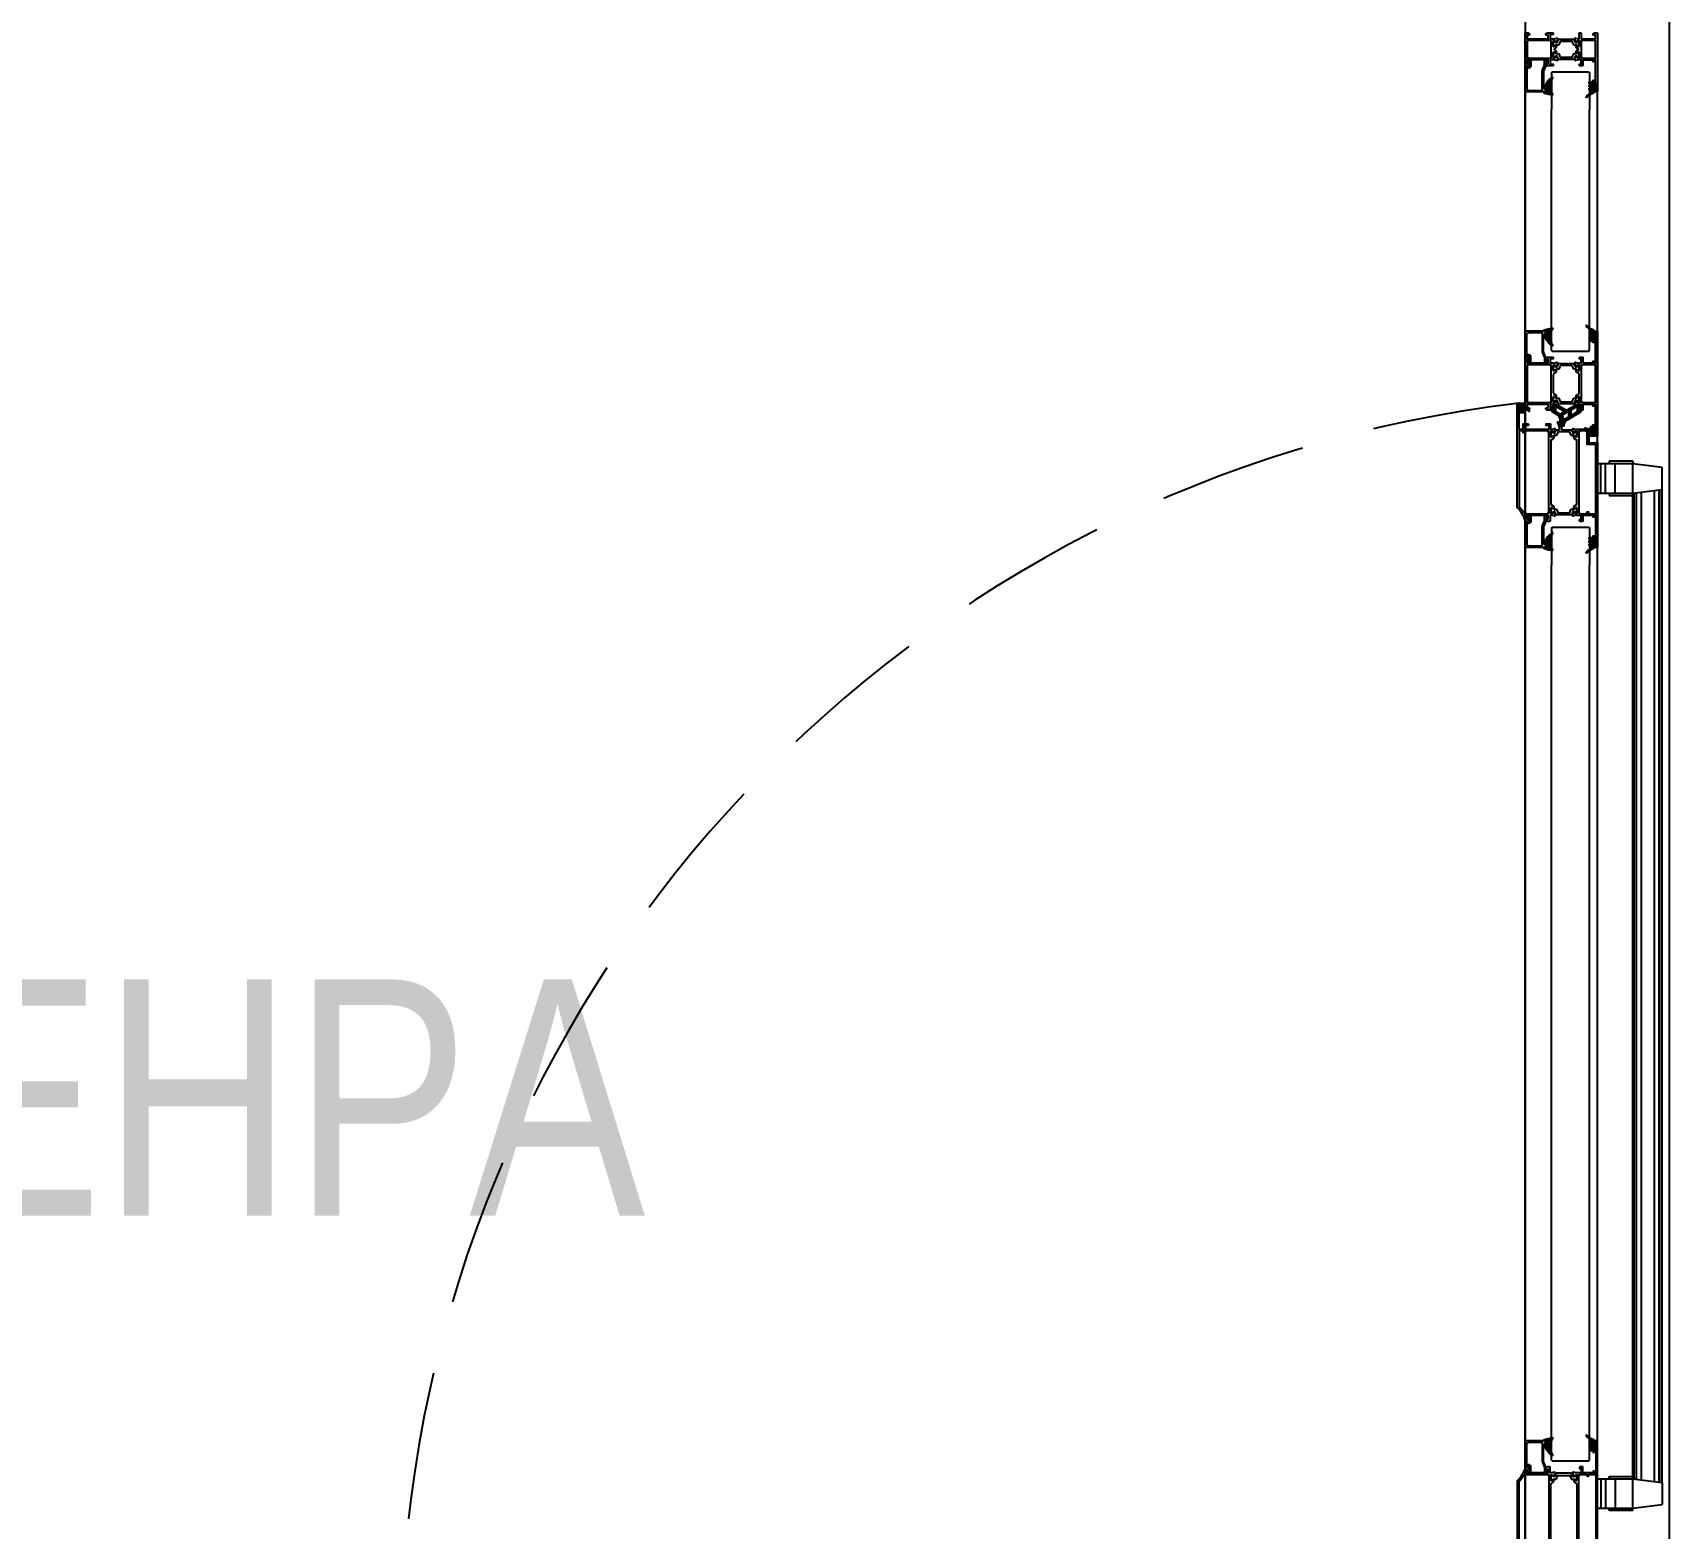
# Model space of a CAD drawing. Extents: x 58467 to 79089, y -33726 to -17391.
# Drawn here: x 75181.3 to 75319.8, y -19686.1 to -19559.5 of the extents above; entities that cross this region are included whole.
import ezdxf

# ---------------------------------------------------------------- set-up
doc = ezdxf.new("R2010")
doc.units = 0
doc.header["$LTSCALE"] = 100
doc.linetypes.add('HIDDEN', pattern=[0.375, 0.25, -0.125])
for name, color, linetype in [('BA_elev3', 8, 'Continuous'), ('BA_glass', 1, 'Continuous'), ('BA_text_material', 12, 'Continuous')]:
    doc.layers.add(name, color=color, linetype=linetype)
doc.styles.add('text2', font='arial.ttf', dxfattribs={"width": 0.8})

# ---------------------------------------------------------------- blocks, each defined once
blk = doc.blocks.new('ACS_AW61TV1501', base_point=(52.9, -25.5))
at = {"color": 0, "linetype": 'Continuous'}
for points in [[(52.9, 7.8), (52.9, 96.2, -0.414214), (53.2, 96.5), (56.3, 96.5, -0.414214), (56.6, 96.2), (56.6, 94.4, -0.414214), (56.3, 94.1), (55.9, 94.1, -0.414214), (55.6, 94.4), (55.6, 95.3), (54.2, 95.3), (54.2, 89.4), (55.6, 89.4), (55.6, 90.3, -0.414214), (55.9, 90.6), (56.3, 90.6, -0.414214), (56.6, 90.3), (56.6, 87, -0.414214), (56.3, 86.7), (55.9, 86.7, -0.414214), (55.6, 87), (55.6, 88.2), (54.4, 88.2), (54.4, 69.4), (55.6, 69.4), (55.6, 70.605607, -0.414214), (55.9, 70.905607), (56.3, 70.905607, -0.414214), (56.6, 70.605607), (56.6, 69.414262), (65.20449, 69.478848), (65.20449, 74.203065, -0.414214), (65.50449, 74.503065), (67.453932, 74.503065, -0.267949), (67.713739, 74.353065), (68.164295, 73.57268, -0.131652), (68.204487, 73.42268), (68.204487, 73.303065, -0.414214), (67.904487, 73.003065), (66.704487, 73.003065), (66.704487, 69.496725), (70.070422, 69.496725, -0.237095), (70.311121, 69.37579, 0.237095), (70.471587, 69.295167), (71.529063, 69.295167, 0.207886), (71.894591, 69.454008, -0.118247), (72.089108, 69.582695), (73.447406, 70.077075, -0.548619), (73.84887, 69.76902), (73.62279, 67.184914), (73.294961, 66.857085, -0.57735), (72.960354, 66.946742), (72.924027, 67.082319, 0.267949), (72.782606, 67.22374), (70.650012, 67.795167), (70.450012, 67.795167, 0.720759), (70.270012, 67.255167, -0.236068), (70.350012, 67.095167), (70.350012, 63.195167, 0.414214), (70.650012, 62.895167), (70.950012, 62.895167), (72.54581, 63.869246, -0.585524), (72.850012, 63.698536), (72.850012, 62.272953, -0.261413), (72.371022, 61.419402), (70.829002, 60.478149, 0.261413), (70.350012, 59.624599), (70.350012, 6.366343, 0.261413), (70.829002, 5.512793), (72.371022, 4.57154, -0.261413), (72.850012, 3.717989), (72.850012, 2.292406, -0.585524), (72.54581, 2.121696), (70.950012, 3.095775), (70.650012, 3.095775, 0.414214), (70.350012, 2.795775), (70.350012, -1.104225, -0.236068), (70.270012, -1.264225, 0.720759), (70.450012, -1.804225), (70.650012, -1.804225), (72.782606, -1.232798, 0.267949), (72.924027, -1.091377), (72.960354, -0.9558, -0.57735), (73.294961, -0.866143), (73.62279, -1.193972), (73.84887, -3.778078, -0.548619), (73.447406, -4.086133), (72.089108, -3.591753, -0.118247), (71.894591, -3.463066, 0.207886), (71.529063, -3.304225), (70.350012, -3.304225), (70.350012, -3.5), (61.70913, -3.5, 0.09902), (61.593746, -3.523077), (60.515385, -3.972394, -0.535184), (60.1, -3.695471), (60.1, 8), (54.52, 8, 0.09902), (54.404615, 7.976923), (53.315385, 7.523077, -0.535184), (52.9, 7.8)], [(114.050934, 74.49634, 0.074314), (116.518753, 68.119444, 0.074314), (120.743185, 62.742726, -0.206437), (120.9, 62.3791), (120.9, -25.2, -0.414214), (120.6, -25.5), (117.7, -25.5, -0.414214), (117.4, -25.2), (117.4, -23.4, -0.414214), (117.7, -23.1), (118.1, -23.1, -0.414214), (118.4, -23.4), (118.4, -24.3), (119.8, -24.3), (119.8, -18.4), (118.4, -18.4), (118.4, -19.3, -0.414214), (118.1, -19.6), (117.7, -19.6, -0.414214), (117.4, -19.3), (117.4, -17.5, -0.414214), (117.7, -17.2), (119.4, -17.2), (119.4, -3.5), (115.9, -3.5), (115.9, -8), (111.7, -8, -0.414214), (111.4, -7.7), (111.4, -6.8, -0.414214), (111.7, -6.5), (113.9, -6.5), (113.9, -3.5), (104.34504, -3.5), (104.045037, -3.200012), (103.745034, -3.5), (93.9, -3.5), (93.9, -6.5), (96.1, -6.5, -0.414214), (96.4, -6.8), (96.4, -7.7, -0.414214), (96.1, -8), (92.845034, -8, -0.414214), (92.545034, -7.7), (92.545034, -3.5), (92.350012, -3.5), (92.350012, -3.304225), (91.170961, -3.304225, 0.207886), (90.805433, -3.463066, -0.118247), (90.610916, -3.591753), (89.252618, -4.086133, -0.548619), (88.851154, -3.778078), (89.077234, -1.193972), (89.405063, -0.866143, -0.57735), (89.73967, -0.9558), (89.775997, -1.091377, 0.267949), (89.917418, -1.232798), (92.050012, -1.804225), (92.250012, -1.804225, 0.720759), (92.430012, -1.264225, -0.236068), (92.350012, -1.104225), (92.350012, 2.795775, 0.414214), (92.050012, 3.095775), (91.750012, 3.095775), (90.154214, 2.121696, -0.585524), (89.850012, 2.292406), (89.850012, 3.717989, -0.261413), (90.329002, 4.57154), (91.871022, 5.512793, 0.261413), (92.350012, 6.366343), (92.350012, 59.624599, 0.261413), (91.871022, 60.478149), (90.329002, 61.419402, -0.261413), (89.850012, 62.272953), (89.850012, 63.698536, -0.585524), (90.154214, 63.869246), (91.750012, 62.895167), (92.050012, 62.895167, 0.414214), (92.350012, 63.195167), (92.350012, 67.095167, -0.236068), (92.430012, 67.255167, 0.720759), (92.250012, 67.795167), (92.050012, 67.795167), (89.917418, 67.22374, 0.267949), (89.775997, 67.082319), (89.73967, 66.946742, -0.57735), (89.405063, 66.857085), (89.077234, 67.184914), (88.851154, 69.76902, -0.548619), (89.252618, 70.077075), (90.649144, 69.568781, -0.113381), (90.837042, 69.447051, 0.202882), (91.19595, 69.295167), (92.350012, 69.295167), (92.350012, 69.5), (93.045055, 69.5), (93.045055, 74.19634, -0.414214), (93.345055, 74.49634), (95.155889, 74.49634, -0.160274), (95.334008, 74.437739), (96.423174, 73.634081, -0.238131), (96.545055, 73.392682), (96.545055, 72.8, -0.414214), (96.245055, 72.5), (94.545055, 72.5), (94.545055, 69.5), (102.895049, 69.5), (103.195052, 69.199997), (103.495055, 69.5), (112.545049, 69.5), (112.545049, 72.5), (110.845055, 72.5, -0.414214), (110.545055, 72.8), (110.545055, 73.392682, -0.238131), (110.666935, 73.634081), (111.756101, 74.437739, -0.160274), (111.934221, 74.49634), (114.050934, 74.49634)], [(54.4, 67.695471), (54.4, 9.795471, 0.414214), (54.7, 9.495471), (61.554963, 9.495471), (61.554963, -1.604529), (62.354963, -1.604529), (62.354963, -2.004529), (67.850012, -2.004529), (67.850012, -1.604529), (68.650012, -1.604529), (68.650012, 67.595471), (67.850012, 67.595471), (67.850012, 67.995471), (62.354963, 67.995471), (62.354963, 67.595471), (61.554963, 67.595471), (61.554963, 66.495471), (60.554963, 66.495471), (60.554963, 67.995471), (54.7, 67.995471, 0.414214), (54.4, 67.695471)], [(117.199778, 64.413715, -0.029393), (115.557128, 66.795471), (114.550012, 66.795471), (114.550012, 67.595471), (113.550012, 67.595471), (113.550012, 67.995471), (95.050012, 67.995471), (95.050012, 67.595471), (94.050012, 67.595471), (94.050012, -1.604529), (95.050012, -1.604529), (95.050012, -2.004529), (113.550012, -2.004529), (113.550012, -1.604529), (114.550012, -1.604529), (114.550012, -0.804529, -0.414214), (114.850012, -0.504529), (115.604975, -0.504529, -0.414214), (115.904975, -0.804529), (115.904975, -2.004529), (119.254963, -2.004529), (119.254963, 61.889355, 0.197529), (119.110395, 62.241021, -0.029393), (117.199778, 64.413715)]]:
    blk.add_lwpolyline(points, format="xyb", close=True, dxfattribs=at)
at = {"color": 4, "linetype": 'Continuous'}
for points in [[(75.144834, 69.045167), (87.55519, 69.045167, -0.296213), (87.829253, 68.867188), (88.961934, 66.323146, 0.296213), (89.235997, 66.145167), (89.355268, 66.145167, 0.131652), (89.955268, 66.305936), (91.533332, 67.217032, -0.131652), (91.638332, 67.245167), (91.950012, 67.245167, -0.414214), (92.350012, 66.845167), (92.350012, 63.445167, -0.414214), (91.950012, 63.045167), (91.638332, 63.045167, -0.131652), (91.533332, 63.073301), (89.955268, 63.984397, 0.131652), (89.355268, 64.145167), (87.937182, 64.145167, -0.296213), (87.663119, 64.323146), (86.441392, 67.067188, 0.296213), (86.167329, 67.245167), (76.532695, 67.245167, 0.296213), (76.258632, 67.067188), (75.036905, 64.323146, -0.296213), (74.762842, 64.145167), (73.344756, 64.145167, 0.131652), (72.744756, 63.984397), (71.166692, 63.073301, -0.131652), (71.061692, 63.045167), (70.750012, 63.045167, -0.414214), (70.350012, 63.445167), (70.350012, 66.845167, -0.414214), (70.750012, 67.245167), (71.061692, 67.245167, -0.131652), (71.166692, 67.217032), (72.744756, 66.305936, 0.131652), (73.344756, 66.145167), (73.464027, 66.145167, 0.296213), (73.73809, 66.323146), (74.870771, 68.867188, -0.296213), (75.144834, 69.045167)], [(83.050012, -3.054225), (75.144834, -3.054225, -0.296213), (74.870771, -2.876246), (73.73809, -0.332204, 0.296213), (73.464027, -0.154225), (73.344756, -0.154225, 0.131652), (72.744756, -0.314994), (71.166692, -1.22609, -0.131652), (71.061692, -1.254225), (70.750012, -1.254225, -0.414214), (70.350012, -0.854225), (70.350012, 2.545775, -0.414214), (70.750012, 2.945775), (71.061692, 2.945775, -0.131652), (71.166692, 2.917641), (72.744756, 2.006545, 0.131652), (73.344756, 1.845775), (74.762842, 1.845775, -0.296213), (75.036905, 1.667796), (76.258632, -1.076246, 0.296213), (76.532695, -1.254225), (86.167329, -1.254225, 0.296213), (86.441392, -1.076246), (87.663119, 1.667796, -0.296213), (87.937182, 1.845775), (89.355268, 1.845775, 0.131652), (89.955268, 2.006545), (91.533332, 2.917641, -0.131652), (91.638332, 2.945775), (91.950012, 2.945775, -0.414214), (92.350012, 2.545775), (92.350012, -0.854225, -0.414214), (91.950012, -1.254225), (91.638332, -1.254225, -0.131652), (91.533332, -1.22609), (89.955268, -0.314994, 0.131652), (89.355268, -0.154225), (89.235997, -0.154225, 0.296213), (88.961934, -0.332204), (87.829253, -2.876246, -0.296213), (87.55519, -3.054225), (85.450012, -3.054225, 0.414214), (85.150012, -3.354225), (85.150012, -4.426745), (85.873757, -8.531305, -0.465732), (84.985129, -9.588297, -0.391123), (84.085939, -8.757873), (83.350012, -4.584225), (83.350012, -3.354225, 0.414214), (83.050012, -3.054225)]]:
    blk.add_lwpolyline(points, format="xyb", close=True, dxfattribs=at)
blk = doc.blocks.new('ACS_22G09', base_point=(-1.600509, -26.399478))
at = {"color": 0, "linetype": 'Continuous'}
blk.add_lwpolyline([(1.620233, -16.141271), (1.619938, -2.500071), (0.499937, -2.500095), (0.399229, -2.489935), (0.305413, -2.460793), (0.220501, -2.414677), (0.146511, -2.3536), (0.085455, -2.279571), (0.039348, -2.1946), (0, 0), (0.010159, 0.100822), (0.039297, 0.194724), (0.085399, 0.279697), (0.146452, 0.353728), (0.22044, 0.414809), (0.305349, 0.460928), (0.399165, 0.490075), (0.499873, 0.500239), (17.003947, 0.500596), (17.004423, -21.499439), (15.804496, -21.499465), (15.804483, -20.899674), (14.154283, -20.89971, 0.433577), (13.354349, -21.699678), (13.354385, -23.399489), (14.154369, -24.899466), (13.35445, -26.399478), (12.459737, -26.360245), (12.377048, -26.315638), (12.300937, -26.253084), (12.238525, -26.176976), (12.192585, -26.090952), (12.164215, -25.997628), (12.154513, -25.89962), (12.154422, -21.699704, -0.437355), (14.154257, -19.699783), (15.804457, -19.699748), (15.619425, -2.357485), (15.610376, -2.207223), (15.586938, -2.061286), (15.549824, -1.920392), (15.499744, -1.785258), (15.437409, -1.656599), (15.36353, -1.535133), (15.278819, -1.421576), (15.183985, -1.316645), (15.079742, -1.221057), (14.966798, -1.135527), (14.845867, -1.060773), (14.717658, -0.99751), (14.582883, -0.946457), (14.442252, -0.908329), (14.296478, -0.883842), (14.14627, -0.873715), (2.82017, -0.702394), (2.820504, -16.141245), (2.814711, -16.374477), (2.797379, -16.606732), (2.768597, -16.837582), (2.728454, -17.066599), (2.67704, -17.293357), (2.614442, -17.517425), (2.54075, -17.738377), (2.456053, -17.955785), (0.757708, -22.014144), (0.75779, -25.773087), (0.74763, -25.873894), (0.718488, -25.967758), (0.672372, -26.052675), (0.611295, -26.126644), (0.537265, -26.187661), (0.452295, -26.233725), (0.358394, -26.262833), (0.257573, -26.272982), (0.156427, -26.262659), (0.060512, -26.232506), (-0.027392, -26.183749), (-0.10451, -26.117616), (-1.480513, -24.67105, -0.614052), (-1.118451, -23.826305), (-0.442524, -23.82629), (-0.442568, -21.773013), (1.348789, -17.492443), (1.411983, -17.330569), (1.466922, -17.166066), (1.513551, -16.999247), (1.55182, -16.830421), (1.581675, -16.659899), (1.603064, -16.487993), (1.615934, -16.315013), (1.620233, -16.141271)], format="xyb", close=True, dxfattribs=at)
blk = doc.blocks.new('ACS_01-2005', base_point=(97.321644, 52.883758))
at = {"color": 1, "linetype": 'Continuous'}
for p, q in [((91.038892, 55.31035), (97.96879, 48.380452)), ((97.808483, 47.972121), (91.432552, 41.59619)), ((92.161049, 55.052609), (91.467299, 54.358859)), ((91.65713, 41.96419), (92.453107, 41.168213)), ((93.301845, 54.072085), (92.210965, 52.981204)), ((92.364301, 43.378339), (93.633296, 42.109344)), ((94.230604, 52.879523), (92.791728, 51.440647)), ((92.793635, 51.434287), (97.324413, 46.903509)), ((92.902218, 44.961743), (94.711492, 43.152469)), ((97.48496, 49.769918), (92.977166, 45.262124)), ((97.595118, 54.122717), (93.175004, 49.702602)), ((93.230592, 46.754689), (95.688179, 44.297102)), ((93.267003, 48.839599), (96.561002, 45.5456)), ((97.321644, 51.727922), (93.292246, 47.698524)), ((93.356364, 55.114199), (97.321644, 51.148919)), ((94.244897, 55.015136), (93.761808, 54.532047)), ((95.920007, 54.568926), (94.767786, 53.416705)), ((96.060337, 54.531546), (97.708125, 52.883758)), ((98.821644, 53.227922), (98.47748, 52.883758))]:
    blk.add_line(p, q, dxfattribs=at)
blk.add_lwpolyline([(91.519056, 40.543536, 0.172484), (98.109633, 48.769918), (98.109633, 49.769918), (97.321644, 49.769918), (97.321644, 50.546722), (97.321644, 52.883758), (98.821644, 52.883758), (98.821644, 53.418823, 0.386706), (98.368983, 53.916577), (93.556373, 55.198543, 0.842075), (93.422854, 54.827683, -0.086192), (95.242271, 52.707246, -1.07634), (94.579908, 52.262472, 0.149707), (91.501519, 55.465503, 0.857342), (91.110315, 54.894949, -0.318393), (91.081758, 41.074824, 0.830588), (91.519056, 40.543536)], format="xyb", close=True, dxfattribs=at)
blk = doc.blocks.new('ACS_01-2023', base_point=(-11.73, -27.349769))
at = {"color": 1, "linetype": 'Continuous'}
for p, q in [((-17.593094, -22.878984), (-14.541901, -25.930177)), ((-16.257351, -23.143765), (-16.96124, -23.847655)), ((-15.111094, -24.118829), (-15.896145, -24.90388)), ((-11.989535, -27.361231), (-14.820667, -30.192363)), ((-13.877077, -25.006132), (-14.697737, -25.826792)), ((-13.688109, -26.783968), (-11.989535, -28.482543)), ((-12.551676, -25.802051), (-13.64378, -26.894156)), ((-12.54515, -25.805608), (-11.000758, -27.35)), ((-11.171366, -26.543062), (-11.978304, -27.35)), ((-14.785666, -34.400003), (-15.006052, -34.620388)), ((-14.20699, -31.700006), (-15.005843, -32.498859)), ((-15.005816, -29.708902), (-14.514713, -30.200006)), ((-14.996385, -31.839654), (-13.936036, -32.900003)), ((-14.557356, -34.400003), (-13.357359, -35.6)), ((-11.989535, -33.725192), (-13.864343, -35.6)), ((-13.659883, -28.933516), (-11.793398, -30.8)), ((-12.289535, -31.903871), (-13.555055, -33.169391)), ((-13.2118, -30.704817), (-13.553489, -31.046505)), ((-13.553489, -31.16123), (-11.514719, -33.2)), ((-13.553489, -33.28255), (-11.989535, -34.846504)), ((-11.989535, -29.482551), (-13.2118, -30.704817)), ((-10.585063, -32.32072), (-11.464343, -33.2)), ((-10.001685, -29.616022), (-11.185663, -30.8)), ((-10.789535, -29.682543), (-9.785853, -30.686225)), ((-10.789535, -33.925184), (-10.69568, -34.019039)), ((-9.645669, -31.381327), (-10.567525, -32.303182)), ((-10.487681, -32.105718), (-9.835156, -32.758243))]:
    blk.add_line(p, q, dxfattribs=at)
for points in [[(-14.805819, -30.200006), (-13.853489, -30.200006, -0.198912), (-13.641357, -30.287874, -0.198912), (-13.553489, -30.500006), (-13.553489, -31.400006, -0.414214), (-13.853489, -31.700006), (-14.805834, -31.700006), (-14.834811, -31.702119), (-14.922063, -31.737237), (-14.985317, -31.811741), (-14.997009, -31.84123), (-15.005831, -31.899988), (-15.005847, -32.699991), (-15.003748, -32.728973), (-14.997013, -32.758757), (-14.985317, -32.788249), (-14.968631, -32.816213), (-14.947276, -32.841417), (-14.922088, -32.86276), (-14.894096, -32.879477), (-14.864604, -32.891176), (-14.80585, -32.900003), (-13.853489, -32.900003, -0.414214), (-13.553489, -33.200003), (-13.553489, -34.100003, -0.414214), (-13.853489, -34.400003), (-14.806033, -34.400003), (-14.835003, -34.402111), (-14.864751, -34.408821), (-14.894223, -34.420504), (-14.922186, -34.437189), (-14.947371, -34.458506), (-14.968719, -34.483672), (-14.985426, -34.51161), (-14.997142, -34.541071), (-15.00603, -34.599786), (-15.006884, -35.399789), (-15.004813, -35.428789), (-14.998113, -35.458595), (-14.98643, -35.488116), (-14.969733, -35.516115), (-14.948399, -35.541344), (-14.92318, -35.562718), (-14.895193, -35.57945), (-14.865687, -35.591162), (-14.806887, -35.6), (-12.189535, -35.6, 0.414214), (-11.989535, -35.4), (-11.989535, -33.55, -0.414214), (-11.639535, -33.2), (-10.789535, -33.2), (-10.789535, -34.019039), (-10.331732, -34.019039, 0.316566), (-10.049354, -33.820344), (-9.641438, -31.797693, 0.099832), (-9.641438, -31.402307), (-10.049354, -29.379656, 0.316566), (-10.331732, -29.180961), (-10.789535, -29.180961), (-10.789535, -30), (-11.639535, -30, -0.414214), (-11.989535, -29.65), (-11.989535, -27.35), (-10.789534, -27.35), (-10.903494, -26.976417, 0.213803), (-11.441121, -26.360138, -0.09048), (-16.893747, -22.527573, 0.651907), (-17.582483, -23.089903, 0.089694), (-14.429144, -26.00284, -0.281357), (-13.548211, -27.438627), (-13.548211, -28.699994, -0.414214), (-13.848211, -28.999994), (-14.805819, -28.999994), (-14.834801, -29.002108), (-14.864569, -29.008828), (-14.894067, -29.020525), (-14.922035, -29.037236), (-14.947253, -29.058576), (-14.968577, -29.083779), (-14.985288, -29.111746), (-14.996977, -29.141237), (-15.005816, -29.199991), (-15.005816, -29.999994), (-15.003703, -30.02898), (-14.996977, -30.058763), (-14.985288, -30.088255), (-14.968577, -30.116225), (-14.805819, -30.200006)], [(-12.289535, -32.1), (-12.289535, -31.1, -0.414214), (-11.989535, -30.8), (-10.788244, -30.8, -0.357057), (-10.494165, -31.040692), (-10.433663, -31.540692, -0.099832), (-10.433663, -31.659308), (-10.494165, -32.159308, -0.357057), (-10.788244, -32.4), (-11.989535, -32.4, -0.414214), (-12.289535, -32.1)]]:
    blk.add_lwpolyline(points, format="xyb", close=True, dxfattribs=at)
blk = doc.blocks.new('ACS_AW61TM1501', base_point=(683.077678, -153.2))
at = {"color": 0, "linetype": 'Continuous'}
for points in [[(686.477678, -89.694393, -0.198912), (686.68981, -89.782261, -0.198912), (686.777678, -89.994393), (686.777678, -91.159257), (695.082668, -91.005453, 0.4088), (695.377113, -90.705504), (695.377113, -86.5, -0.414214), (695.677113, -86.2), (697.626555, -86.2, -0.267949), (697.886363, -86.35), (698.336918, -87.130385, -0.131652), (698.37711, -87.280385), (698.37711, -87.4, -0.414214), (698.07711, -87.7), (696.87711, -87.7), (696.87711, -91.2), (698.377678, -91.2), (698.377678, -91.400304), (699.701412, -91.400304, 0.286634), (699.881135, -91.288052, -0.194273), (700.048113, -91.137767), (701.475072, -90.618396, -0.548619), (701.876537, -90.926451), (701.650457, -93.510557), (701.322627, -93.838386, -0.57735), (700.988021, -93.748729), (700.951693, -93.613152, 0.267949), (700.810272, -93.471731), (698.677678, -92.900304), (698.477678, -92.900304, 0.720759), (698.297678, -93.440304, -0.236068), (698.377678, -93.600304), (698.377678, -97.500304, 0.414214), (698.677678, -97.800304), (698.977678, -97.800304), (700.573476, -96.826225, -0.585524), (700.877678, -96.996935), (700.877678, -98.422518, -0.261413), (700.398688, -99.276069), (698.856668, -100.217322, 0.261413), (698.377678, -101.070872), (698.377678, -116.329128, 0.261413), (698.856668, -117.182678), (700.398688, -118.123931, -0.261413), (700.877678, -118.977482), (700.877678, -120.403065, -0.585524), (700.573476, -120.573775), (698.977678, -119.599696), (698.677678, -119.599696, 0.414214), (698.377678, -119.899696), (698.377678, -123.799696, -0.236068), (698.297678, -123.959696, 0.720759), (698.477678, -124.499696), (698.677678, -124.499696), (700.810272, -123.928269, 0.267949), (700.951693, -123.786848), (700.988021, -123.651271, -0.57735), (701.322627, -123.561614), (701.650457, -123.889443), (701.876537, -126.473549, -0.548631), (701.475062, -126.7816), (700.048113, -126.262233, -0.194273), (699.881135, -126.111948, 0.286634), (699.701412, -125.999696), (698.377678, -125.999696), (698.377678, -126.2), (696.87711, -126.2), (696.87711, -129.7), (698.07711, -129.7, -0.414214), (698.37711, -130), (698.37711, -130.119615, -0.131652), (698.336918, -130.269615), (697.886363, -131.05, -0.267949), (697.626555, -131.2), (695.677113, -131.2, -0.414214), (695.377113, -130.9), (695.377113, -126.694496, 0.4088), (695.082668, -126.394547), (686.777678, -126.240743), (686.777678, -127.405607, -0.414214), (686.477678, -127.705607), (686.077678, -127.705607, -0.414214), (685.777678, -127.405607), (685.777678, -126.205607), (684.577678, -126.205607), (684.577678, -144.9), (685.777678, -144.9), (685.777678, -143.7, -0.414214), (686.077678, -143.4), (686.477678, -143.4, -0.414214), (686.777678, -143.7), (686.777678, -147, -0.414214), (686.477678, -147.3), (686.077678, -147.3, -0.414214), (685.777678, -147), (685.777678, -146.1), (684.377678, -146.1), (684.377678, -152), (685.777678, -152), (685.777678, -151.1, -0.414214), (686.077678, -150.8), (686.477678, -150.8, -0.414214), (686.777678, -151.1), (686.777678, -152.9, -0.414214), (686.477678, -153.2), (683.377678, -153.2, -0.414214), (683.077678, -152.9), (683.077678, -64.5, -0.414224), (683.377689, -64.2), (686.477678, -64.2, -0.414214), (686.777678, -64.5), (686.777678, -66.3, -0.414214), (686.477678, -66.6), (686.077678, -66.6, -0.414214), (685.777678, -66.3), (685.777678, -65.4), (684.377678, -65.4), (684.377678, -71.3), (685.777678, -71.3), (685.777678, -70.4, -0.414214), (686.077678, -70.1), (686.477678, -70.1, -0.414214), (686.777678, -70.4), (686.777678, -73.7, -0.414214), (686.477678, -74), (686.077678, -74, -0.414214), (685.777678, -73.7), (685.777678, -72.5), (684.577678, -72.5), (684.577678, -91.194393), (685.777678, -91.194393), (685.777678, -89.994393, -0.414214), (686.077678, -89.694393), (686.477678, -89.694393)], [(740.577678, -87.333658, -0.238131), (740.699558, -87.092259), (741.829382, -86.258601, -0.160274), (742.007502, -86.2), (743.777678, -86.2, -0.414214), (744.077678, -86.5), (744.077678, -130.9, -0.414214), (743.777678, -131.2), (742.007502, -131.2, -0.160274), (741.829382, -131.141399), (740.699558, -130.307741, -0.238131), (740.577678, -130.066342), (740.577678, -129.50366, -0.414214), (740.877678, -129.20366), (742.577678, -129.20366), (742.577678, -126.20366), (733.877681, -126.20366), (733.577678, -125.903657), (733.277675, -126.20366), (724.577678, -126.20366), (724.577678, -129.20366), (726.277678, -129.20366, -0.414214), (726.577678, -129.50366), (726.577678, -130.066342, -0.238131), (726.455798, -130.307741), (725.325974, -131.141399, -0.160274), (725.147854, -131.2), (720.877712, -131.2, -0.414214), (720.377712, -130.7), (720.377712, -129.7), (723.077678, -129.7), (723.077678, -126.5, 0.414225), (722.777666, -126.2), (720.377678, -126.2), (720.377678, -125.999696), (719.053944, -125.999696, 0.286634), (718.874221, -126.111948, -0.194273), (718.707243, -126.262233), (717.280284, -126.781604, -0.548619), (716.87882, -126.473549), (717.1049, -123.889443), (717.432729, -123.561614, -0.57735), (717.767336, -123.651271), (717.803663, -123.786848, 0.267949), (717.945085, -123.928269), (720.077678, -124.499696), (720.277678, -124.499696, 0.720759), (720.457678, -123.959696, -0.236068), (720.377678, -123.799696), (720.377678, -119.899696, 0.414214), (720.077678, -119.599696), (719.777678, -119.599696), (718.18188, -120.573775, -0.585524), (717.877678, -120.403065), (717.877678, -118.977482, -0.261413), (718.356668, -118.123931), (719.898688, -117.182678, 0.261413), (720.377678, -116.329128), (720.377678, -101.070872, 0.261413), (719.898688, -100.217322), (718.356668, -99.276069, -0.261413), (717.877678, -98.422518), (717.877678, -96.996935, -0.585524), (718.18188, -96.826225), (719.777678, -97.800304), (720.077678, -97.800304, 0.414214), (720.377678, -97.500304), (720.377678, -93.600304, -0.236068), (720.457678, -93.440304, 0.720759), (720.277678, -92.900304), (720.077678, -92.900304), (717.945085, -93.471731, 0.267949), (717.803663, -93.613152), (717.767336, -93.748729, -0.57735), (717.432729, -93.838386), (717.1049, -93.510557), (716.87882, -90.926451, -0.548619), (717.280284, -90.618396), (718.707243, -91.137767, -0.194273), (718.874221, -91.288052, 0.286634), (719.053944, -91.400304), (720.377678, -91.400304), (720.377678, -91.2), (722.777678, -91.2, 0.414214), (723.077678, -90.9), (723.077678, -87.7), (720.377712, -87.7), (720.377712, -86.7, -0.414214), (720.877712, -86.2), (725.147854, -86.2, -0.160274), (725.325974, -86.258601), (726.455798, -87.092259, -0.238131), (726.577678, -87.333658), (726.577678, -87.89634, -0.414214), (726.277678, -88.19634), (724.577678, -88.19634), (724.577678, -91.19634), (733.277675, -91.19634), (733.577678, -91.496343), (733.877681, -91.19634), (742.577678, -91.19634), (742.577678, -88.19634), (740.877678, -88.19634, -0.414214), (740.577678, -87.89634), (740.577678, -87.333658)]]:
    blk.add_lwpolyline(points, format="xyb", close=True, dxfattribs=at)
for points in [[(685.577678, -93.09634), (684.577678, -93.09634), (684.577678, -124.30366), (685.577678, -124.30366), (685.577678, -124.70366), (695.677678, -124.70366), (695.677678, -124.30366), (696.677678, -124.30366), (696.677678, -93.09634), (695.677678, -93.09634), (695.677678, -92.69634), (685.577678, -92.69634), (685.577678, -93.09634)], [(742.577678, -124.30366), (742.577678, -93.09634), (741.577678, -93.09634), (741.577678, -92.69634), (723.077678, -92.69634), (723.077678, -93.09634), (722.077678, -93.09634), (722.077678, -124.30366), (723.077678, -124.30366), (723.077678, -124.70366), (741.577678, -124.70366), (741.577678, -124.30366), (742.577678, -124.30366)]]:
    blk.add_lwpolyline(points, close=True, dxfattribs=at)
at = {"color": 4, "linetype": 'Continuous'}
for points in [[(703.1725, -91.650304), (715.582856, -91.650304, -0.296213), (715.856919, -91.828283), (716.9896, -94.372325, 0.296213), (717.263664, -94.550304), (717.382934, -94.550304, 0.131652), (717.982934, -94.389535), (719.560998, -93.478439, -0.131652), (719.665998, -93.450304), (719.977678, -93.450304, -0.414214), (720.377678, -93.850304), (720.377678, -97.250304, -0.414214), (719.977678, -97.650304), (719.665998, -97.650304, -0.131652), (719.560998, -97.62217), (717.982934, -96.711074, 0.131652), (717.382934, -96.550304), (715.964848, -96.550304, -0.296213), (715.690785, -96.372325), (714.469059, -93.628283, 0.296213), (714.194995, -93.450304), (704.560361, -93.450304, 0.296213), (704.286298, -93.628283), (703.064571, -96.372325, -0.296213), (702.790508, -96.550304), (701.372422, -96.550304, 0.131652), (700.772422, -96.711074), (699.194358, -97.62217, -0.131652), (699.089358, -97.650304), (698.777678, -97.650304, -0.414214), (698.377678, -97.250304), (698.377678, -93.850304, -0.414214), (698.777678, -93.450304), (699.089358, -93.450304, -0.131652), (699.194358, -93.478439), (700.772422, -94.389535, 0.131655), (701.372434, -94.550304), (701.491693, -94.550304, 0.296213), (701.765756, -94.372325), (702.898437, -91.828283, -0.296213), (703.1725, -91.650304)], [(715.582856, -125.749696), (703.1725, -125.749696, -0.296213), (702.898437, -125.571717), (701.765756, -123.027675, 0.296213), (701.491693, -122.849696), (701.372422, -122.849696, 0.131652), (700.772422, -123.010465), (699.194358, -123.921561, -0.131652), (699.089358, -123.949696), (698.777678, -123.949696, -0.414214), (698.377678, -123.549696), (698.377678, -120.149696, -0.414214), (698.777678, -119.749696), (699.089358, -119.749696, -0.131652), (699.194358, -119.77783), (700.772422, -120.688926, 0.131652), (701.372422, -120.849696), (702.790508, -120.849696, -0.296213), (703.064571, -121.027675), (704.286298, -123.771717, 0.296213), (704.560361, -123.949696), (714.194995, -123.949696, 0.296213), (714.469059, -123.771717), (715.690785, -121.027675, -0.296213), (715.964848, -120.849696), (717.382934, -120.849696, 0.131652), (717.982934, -120.688926), (719.560998, -119.77783, -0.131652), (719.665998, -119.749696), (719.977678, -119.749696, -0.414214), (720.377678, -120.149696), (720.377678, -123.549696, -0.414214), (719.977678, -123.949696), (719.665998, -123.949696, -0.131652), (719.560998, -123.921561), (717.982934, -123.010465, 0.131652), (717.382934, -122.849696), (717.263664, -122.849696, 0.296213), (716.9896, -123.027675), (715.856919, -125.571717, -0.296213), (715.582856, -125.749696)]]:
    blk.add_lwpolyline(points, format="xyb", close=True, dxfattribs=at)
blk = doc.blocks.new('ACS_01-2102', base_point=(44.054345, -6.707656))
at = {"color": 1, "linetype": 'Continuous'}
for p, q in [((44.054345, -1.603958), (47.04619, 1.387887)), ((44.782351, 0.025764), (47.054345, -2.246231)), ((46.106779, 0.822656), (47.305999, -0.376564)), ((47.431208, 1.619547), (48.597038, 0.453717)), ((47.683943, -0.09568), (49.66278, 1.883156)), ((48.755637, 2.416439), (49.561114, 1.610962)), ((49.561114, 1.610962), (49.921467, 1.250609)), ((49.66278, 1.883156), (52.371952, 4.592329)), ((50.080066, 3.213331), (50.137977, 3.155419)), ((50.137977, 3.155419), (51.271732, 2.021664)), ((51.404494, 4.010222), (54.14286, 1.271856)), ((51.895735, 1.994792), (57.995781, 8.094838)), ((52.503844, -1.63974), (54.147644, 0.004059)), ((52.54286, 0.520597), (54.14286, 2.120597)), ((52.54286, 0.750536), (53.954254, -0.660858)), ((52.728923, 4.807114), (54.155068, 3.380969)), ((52.745547, -3.519358), (57.433556, 1.168651)), ((54.053352, 5.604005), (55.219182, 4.438175)), ((55.377781, 6.400897), (56.543611, 5.235067)), ((56.391051, -1.995174), (61.004593, 2.618368)), ((56.647168, 7.252829), (58.135283, 5.764714)), ((56.767901, 0.768135), (63.005739, -5.469702)), ((57.642965, 8.378354), (58.08028, 7.941038)), ((57.807678, 5.785414), (58.747984, 6.72572)), ((57.995781, 8.094838), (60.230953, 10.33001)), ((58.08028, 7.941038), (67.650042, -1.628724)), ((58.09233, 1.565027), (59.25816, 0.399197)), ((58.32269, 9.819949), (61.557888, 6.58475)), ((58.517089, 10.737466), (59.998062, 12.218439)), ((58.688238, 11.575721), (60.274926, 9.989033)), ((58.747984, 6.72572), (60.634294, 8.61203)), ((59.178006, 5.034421), (59.500187, 5.356603)), ((59.364437, 4.535561), (60.666801, 3.233197)), ((59.411195, 2.367483), (60.582589, 1.196089)), ((59.500187, 5.356603), (61.48933, 7.345746)), ((59.740746, 3.475842), (60.25239, 3.987485)), ((60.178202, 12.207077), (61.293351, 11.091929)), ((60.25239, 3.987485), (61.702341, 5.437436)), ((60.666801, 3.233197), (62.967493, 0.932504)), ((61.004593, 2.618368), (62.321259, 3.935034)), ((61.075815, 11.174872), (61.664572, 11.763629)), ((62.012163, 1.504618), (63.280335, 2.77279)), ((62.362074, 10.339811), (62.825753, 10.803489)), ((62.940856, 9.444424), (63.670916, 8.714363)), ((63.101645, 8.958061), (63.547066, 9.403482)), ((63.338275, 0.70941), (64.560286, 1.931421)), ((64.662704, -0.087482), (65.884715, 1.134529)), ((65.477229, -1.394277), (67.209144, 0.337638)), ((44.054345, -1.367551), (44.315518, -1.628724)), ((44.054345, -3.725278), (44.3509, -3.428724)), ((44.100072, -3.534598), (47.256025, -6.690551)), ((44.790458, -5.110486), (47.054345, -2.846598)), ((45.454345, -2.325278), (47.136357, -0.643267)), ((45.454345, -2.767551), (47.112116, -4.425322)), ((45.860696, -6.161568), (47.36677, -4.655494)), ((47.321036, -4.634241), (48.66273, -5.975936)), ((47.51721, -6.626375), (52.114285, -2.029299)), ((48.821329, -4.013214), (49.987159, -5.179044)), ((50.145758, -3.216323), (51.311588, -4.382153)), ((51.470186, -2.419431), (52.636016, -3.585261)), ((52.363515, -1.780069), (52.503844, -1.63974)), ((52.531437, -1.359362), (52.687719, -1.515643)), ((52.687719, -1.515643), (53.960445, -2.788369)), ((53.954254, -0.660858), (55.393565, -2.100169)), ((55.443473, -0.028756), (57.736116, -2.3214)), ((58.030935, -2.47661), (59.197442, -1.310103)), ((59.355478, -3.273388), (60.521308, -2.107558)), ((60.679907, -4.070279), (61.845737, -2.904449)), ((62.004336, -4.867171), (63.170166, -3.701341)), ((63.328764, -5.664062), (64.494594, -4.498232)), ((63.643493, -3.986136), (66.187508, -6.530151)), ((64.653193, -6.460954), (67.685423, -3.428724)), ((65.477229, -1.577231), (67.077229, -3.177231)), ((65.477229, -3.515597), (67.077229, -1.915597)), ((65.477229, -3.698552), (67.300517, -5.52184)), ((67.328721, -3.428724), (68.370451, -4.470453)), ((67.364103, -1.628724), (68.469913, -0.522914))]:
    blk.add_line(p, q, dxfattribs=at)
for points in [[(44.538787, -0.120785), (55.826543, 6.670911, 0.124451), (57.748927, 8.544149, 0.124451), (58.550063, 11.105937, -0.382666), (59.729633, 12.219648, -0.424199), (63.685245, 8.369279, -1), (63.185248, 8.371031, 0.370428), (60.405105, 11.322244, 1.074451), (60.109845, 11.269124), (60.362803, 9.307604, 0.173083), (60.901048, 8.30474, -0.214571), (61.559112, 6.801447, 0.237757), (63.576049, 2.523623), (68.16469, -0.237302, -0.263116), (68.649131, -1.094156), (68.649131, -1.628724), (67.077229, -1.628724), (67.077229, -3.428724), (68.399131, -3.428724, -0.414214), (68.649131, -3.678724), (68.649131, -3.777851, -0.20126), (68.349824, -4.491314), (66.530727, -6.277851, -0.341974), (64.706351, -6.492938), (58.059367, -2.493534, 0.277651), (54.450459, -2.493534), (47.803475, -6.492938, -0.341974), (45.979099, -6.277851), (44.353653, -4.681499, -0.20126), (44.054345, -3.968036), (44.054345, -3.678724, -0.414214), (44.304345, -3.428724), (45.454345, -3.428724), (45.454345, -1.928724, 0.414214), (45.154345, -1.628724), (44.054345, -1.628724), (44.054345, -0.977639, -0.263116), (44.538787, -0.120785)], [(51.027302, 1.915976), (47.538787, -0.183019, 0.263116), (47.054345, -1.039873), (47.054345, -4.192012, 0.583386), (47.812124, -4.620439), (52.058419, -2.065499, 0.129357), (52.413366, -1.700804, 0.129357), (52.54286, -1.208645), (52.54286, 1.059121, 0.583386), (51.027302, 1.915976)], [(54.396781, -0.362197, 0.27037), (54.90064, -0.355372), (59.309442, 2.297348, 0.374415), (59.713422, 3.547205, -0.036518), (59.327856, 4.669597, 0.499993), (57.104123, 5.57232), (54.627302, 4.082049, 0.263116), (54.14286, 3.225195), (54.14286, 0.073056, 0.27037), (54.396781, -0.362197)], [(61.556003, 1.61472, 0.136249), (61.040445, 1.471575), (59.230716, 0.382684, 0.565372), (59.230716, -1.331025), (64.71945, -4.633525, 0.583386), (65.477229, -4.205098), (65.477229, -1.142943, 0.263116), (64.992787, -0.286089), (62.071562, 1.471575, 0.136249), (61.556003, 1.61472)]]:
    blk.add_lwpolyline(points, format="xyb", close=True, dxfattribs=at)
blk = doc.blocks.new('ACS_01-2043', base_point=(-44086.067985, 13408.3))
at = {"color": 1, "linetype": 'Continuous'}
for p, q in [((-44086.065621, 13412.162301), (-44084.709577, 13413.518345)), ((-44086.053521, 13412.575599), (-44084.57685, 13411.098928)), ((-44085.606461, 13410.500141), (-44082.105474, 13414.001128)), ((-44085.563769, 13414.207167), (-44082.105474, 13410.748872)), ((-44084.306843, 13410.828921), (-44084.257267, 13410.779345)), ((-44083.705474, 13414.522448), (-44081.779323, 13416.448599)), ((-44083.705474, 13414.470193), (-44082.105474, 13412.870193)), ((-44083.705474, 13410.279807), (-44082.105474, 13411.879807)), ((-44083.705474, 13410.227552), (-44082.041698, 13408.563776)), ((-44083.557165, 13408.306796), (-44082.105474, 13409.758487)), ((-44083.521875, 13416.407914), (-44082.277008, 13415.163047)), ((-44081.387414, 13416.394773), (-44079.763192, 13414.770551)), ((-44081.328988, 13414.777614), (-44080.344625, 13415.761977)), ((-44080.49076, 13413.494521), (-44079.574225, 13414.411056)), ((-44080.268947, 13413.154986), (-44077.412509, 13410.298548)), ((-44079.652533, 13412.211428), (-44078.843347, 13413.020614)), ((-44078.814306, 13410.928334), (-44078.112469, 13411.630171)), ((-44077.976079, 13409.645241), (-44077.381591, 13410.239729))]:
    blk.add_line(p, q, dxfattribs=at)
blk.add_lwpolyline([(-44080.08384, 13415.380562), (-44077.238684, 13409.967859, -0.882848), (-44077.907993, 13409.54102), (-44081.334218, 13414.785621, 0.253266), (-44082.087761, 13415.193392), (-44082.105474, 13415.193392, 1), (-44082.105474, 13414.193392), (-44082.105474, 13410.4), (-44081.905474, 13410.2), (-44082.105474, 13410), (-44082.105474, 13408.9), (-44081.905474, 13408.7), (-44082.105474, 13408.5, -0.414243), (-44082.305494, 13408.3), (-44083.505474, 13408.3, -0.414243), (-44083.705474, 13408.50002), (-44083.705474, 13410.539527), (-44084.305474, 13410.800297, 1), (-44084.905474, 13410.800297), (-44084.705474, 13410.300297, -0.840842), (-44085.481907, 13410.165026), (-44085.880035, 13411.236202, -0.177103), (-44085.890917, 13413.296774), (-44085.481907, 13414.434974, -0.84111), (-44084.705474, 13414.299452), (-44084.905474, 13413.799703, 1), (-44084.305474, 13413.799703), (-44083.705474, 13414.060473), (-44083.705474, 13416.1, -0.414465), (-44083.355174, 13416.45), (-44081.854167, 13416.45, -0.278659), (-44080.08384, 13415.380562)], format="xyb", close=True, dxfattribs=at)
blk = doc.blocks.new('ACS_AW61TF1503', base_point=(-0.3, -6.5))
at = {"color": 0, "linetype": 'Continuous'}
for points in [[(-0.3, -6.2), (-0.3, 43.2, -0.414214), (0, 43.5), (3.1, 43.5, -0.414214), (3.4, 43.2), (3.4, 41.4, -0.414214), (3.1, 41.1), (2.7, 41.1, -0.414214), (2.4, 41.4), (2.4, 42.3), (1, 42.3), (1, 36.4), (2.4, 36.4), (2.4, 37.3, -0.414214), (2.7, 37.6), (3.1, 37.6, -0.414214), (3.4, 37.3), (3.4, 34, -0.414214), (3.1, 33.7), (2.7, 33.7, -0.414214), (2.4, 34), (2.4, 35.2), (1.2, 35.2), (1.2, 16.505607), (2.4, 16.505607), (2.4, 17.705607, -0.414214), (2.7, 18.005607), (3.1, 18.005607, -0.414214), (3.4, 17.705607), (3.4, 16.540743), (11.70499, 16.694547, 0.4088), (11.999435, 16.994496), (11.999435, 21.2, -0.414214), (12.299435, 21.5), (14.248877, 21.5, -0.267949), (14.508685, 21.35), (14.95924, 20.569615, -0.131652), (14.999432, 20.419615), (14.999432, 20.3, -0.414214), (14.699432, 20), (13.499432, 20), (13.499432, 16.5), (15, 16.5), (15, 16.299696), (16.323734, 16.299696, 0.286634), (16.503457, 16.411948, -0.194273), (16.670435, 16.562233), (18.097394, 17.081604, -0.548619), (18.498858, 16.773549), (18.272778, 14.189443), (17.944949, 13.861614, -0.57735), (17.610342, 13.951271), (17.574015, 14.086848, 0.267949), (17.432594, 14.228269), (15.3, 14.799696), (15.1, 14.799696, 0.720759), (14.92, 14.259696, -0.236068), (15, 14.099696), (15, 10.199696, 0.414214), (15.3, 9.899696), (15.6, 9.899696), (17.195798, 10.873775, -0.585524), (17.5, 10.703065), (17.5, 9.277482, -0.261413), (17.02101, 8.423931), (15.787036, 7.67071, 0.561174), (15.787036, 7.32929), (17.02101, 6.576069, -0.261413), (17.5, 5.722518), (17.5, 4.296935, -0.585524), (17.195798, 4.126225), (15.6, 5.100304), (15.3, 5.100304, 0.414214), (15, 4.800304), (15, 0.900304, -0.236068), (14.92, 0.740304, 0.720759), (15.1, 0.200304), (15.3, 0.200304), (17.432594, 0.771731, 0.267949), (17.574015, 0.913152), (17.610342, 1.048729, -0.57735), (17.944949, 1.138386), (18.272778, 0.810557), (18.498858, -1.773549, -0.548619), (18.097394, -2.081604), (16.670435, -1.562233, -0.194273), (16.503457, -1.411948, 0.286634), (16.323734, -1.299696), (15.199958, -1.299696, 0.414214), (14.999958, -1.499696), (14.999958, -6.2, -0.414214), (14.699958, -6.5), (13.799958, -6.5, -0.414214), (13.499958, -6.2), (13.499958, -1.50366), (8.649982, -1.50366), (8.349979, -1.203657), (8.049976, -1.50366), (1.2, -1.50366), (1.2, -4.50366), (2.9, -4.50366, -0.414214), (3.2, -4.80366), (3.2, -5.366342, -0.238131), (3.07812, -5.607741), (1.948296, -6.441399, -0.160274), (1.770176, -6.5), (0, -6.5, -0.414214), (-0.3, -6.2)], [(60.7, 21.2), (60.7, -6.2, -0.414214), (60.4, -6.5), (58.629824, -6.5, -0.160274), (58.451704, -6.441399), (57.32188, -5.607741, -0.238131), (57.2, -5.366342), (57.2, -4.80366, -0.414214), (57.5, -4.50366), (59.2, -4.50366), (59.2, -1.50366), (50.500003, -1.50366), (50.2, -1.203657), (49.899997, -1.50366), (41.2, -1.50366), (41.2, -4.50366), (42.9, -4.50366, -0.414214), (43.2, -4.80366), (43.2, -5.366342, -0.238131), (43.07812, -5.607741), (41.948296, -6.441399, -0.160274), (41.770176, -6.5), (37.500034, -6.5, -0.414214), (37.000034, -6), (37.000034, -5), (39.7, -5), (39.7, -1.8, 0.414214), (39.4, -1.5), (37, -1.5), (37, -1.299696), (35.676266, -1.299696, 0.286634), (35.496543, -1.411948, -0.194273), (35.329565, -1.562233), (33.902606, -2.081604, -0.548619), (33.501142, -1.773549), (33.727222, 0.810557), (34.055051, 1.138386, -0.57735), (34.389658, 1.048729), (34.425985, 0.913152, 0.267949), (34.567406, 0.771731), (36.7, 0.200304), (36.9, 0.200304, 0.720759), (37.08, 0.740304, -0.236068), (37, 0.900304), (37, 4.800304, 0.414214), (36.7, 5.100304), (36.4, 5.100304), (34.804202, 4.126225, -0.585524), (34.5, 4.296935), (34.5, 5.722518, -0.261413), (34.97899, 6.576069), (36.07313, 7.243935, 0.561174), (36.07313, 7.756065), (34.97899, 8.423931, -0.261413), (34.5, 9.277482), (34.5, 10.703065, -0.585524), (34.804202, 10.873775), (36.4, 9.899696), (36.7, 9.899696, 0.414214), (37, 10.199696), (37, 14.099696, -0.236068), (37.08, 14.259696, 0.720759), (36.9, 14.799696), (36.7, 14.799696), (34.567406, 14.228269, 0.267949), (34.425985, 14.086848), (34.389658, 13.951271, -0.57735), (34.055051, 13.861614), (33.727222, 14.189443), (33.501142, 16.773549, -0.548619), (33.902606, 17.081604), (35.329565, 16.562233, -0.194273), (35.496543, 16.411948, 0.286634), (35.676266, 16.299696), (37, 16.299696), (37, 16.5), (39.4, 16.5, 0.414214), (39.7, 16.8), (39.7, 20), (37.000034, 20), (37.000034, 21, -0.414214), (37.500034, 21.5), (41.770176, 21.5, -0.160274), (41.948296, 21.441399), (43.07812, 20.607741, -0.238131), (43.2, 20.366342), (43.2, 19.80366, -0.414214), (42.9, 19.50366), (41.2, 19.50366), (41.2, 16.50366), (49.899997, 16.50366), (50.2, 16.203657), (50.500003, 16.50366), (59.2, 16.50366), (59.2, 19.50366), (57.5, 19.50366, -0.414214), (57.2, 19.80366), (57.2, 20.366342, -0.238131), (57.32188, 20.607741), (58.451704, 21.441399, -0.160274), (58.629824, 21.5), (60.4, 21.5, -0.414214), (60.7, 21.2)]]:
    blk.add_lwpolyline(points, format="xyb", close=True, dxfattribs=at)
for points in [[(2.2, 14.60366), (1.2, 14.60366), (1.2, 0.39634), (2.2, 0.39634), (2.2, -0.00366), (12.3, -0.00366), (12.3, 0.39634), (13.3, 0.39634), (13.3, 14.60366), (12.3, 14.60366), (12.3, 15.00366), (2.2, 15.00366), (2.2, 14.60366)], [(59.2, 0.39634), (59.2, 14.60366), (58.2, 14.60366), (58.2, 15.00366), (39.7, 15.00366), (39.7, 14.60366), (38.7, 14.60366), (38.7, 0.39634), (39.7, 0.39634), (39.7, -0.00366), (58.2, -0.00366), (58.2, 0.39634), (59.2, 0.39634)]]:
    blk.add_lwpolyline(points, close=True, dxfattribs=at)
at = {"color": 4, "linetype": 'Continuous'}
for points in [[(19.794822, 16.049696), (32.205178, 16.049696, -0.296213), (32.479241, 15.871717), (33.611922, 13.327675, 0.296213), (33.885985, 13.149696), (34.005256, 13.149696, 0.131652), (34.605256, 13.310465), (36.18332, 14.221561, -0.131652), (36.28832, 14.249696), (36.6, 14.249696, -0.414214), (37, 13.849696), (37, 10.449696, -0.414214), (36.6, 10.049696), (36.28832, 10.049696, -0.131652), (36.18332, 10.07783), (34.605256, 10.988926, 0.131652), (34.005256, 11.149696), (32.58717, 11.149696, -0.296213), (32.313107, 11.327675), (31.09138, 14.071717, 0.296213), (30.817317, 14.249696), (21.182683, 14.249696, 0.296213), (20.90862, 14.071717), (19.686893, 11.327675, -0.296213), (19.41283, 11.149696), (17.994744, 11.149696, 0.131652), (17.394744, 10.988926), (15.81668, 10.07783, -0.131652), (15.71168, 10.049696), (15.4, 10.049696, -0.414214), (15, 10.449696), (15, 13.849696, -0.414214), (15.4, 14.249696), (15.71168, 14.249696, -0.131652), (15.81668, 14.221561), (17.394744, 13.310465, 0.131652), (17.994744, 13.149696), (18.114015, 13.149696, 0.296213), (18.388078, 13.327675), (19.520759, 15.871717, -0.296213), (19.794822, 16.049696)], [(32.205178, -1.049696), (19.794822, -1.049696, -0.296213), (19.520759, -0.871717), (18.388078, 1.672325, 0.296213), (18.114015, 1.850304), (17.994744, 1.850304, 0.131652), (17.394744, 1.689535), (15.81668, 0.778439, -0.131652), (15.71168, 0.750304), (15.4, 0.750304, -0.414214), (15, 1.150304), (15, 4.550304, -0.414214), (15.4, 4.950304), (15.71168, 4.950304, -0.131652), (15.81668, 4.92217), (17.394744, 4.011074, 0.131652), (17.994744, 3.850304), (19.41283, 3.850304, -0.296213), (19.686893, 3.672325), (20.90862, 0.928283, 0.296213), (21.182683, 0.750304), (30.817317, 0.750304, 0.296213), (31.09138, 0.928283), (32.313107, 3.672325, -0.296213), (32.58717, 3.850304), (34.005256, 3.850304, 0.131652), (34.605256, 4.011074), (36.18332, 4.92217, -0.131652), (36.28832, 4.950304), (36.6, 4.950304, -0.414214), (37, 4.550304), (37, 1.150304, -0.414214), (36.6, 0.750304), (36.28832, 0.750304, -0.131652), (36.18332, 0.778439), (34.605256, 1.689535, 0.131652), (34.005256, 1.850304), (33.885985, 1.850304, 0.296213), (33.611922, 1.672325), (32.479241, -0.871717, -0.296213), (32.205178, -1.049696)]]:
    blk.add_lwpolyline(points, format="xyb", close=True, dxfattribs=at)
blk = doc.blocks.new('zewsgyt')
at = {"color": 4, "linetype": 'Continuous'}
for p, q in [((42426.08, -32011.07), (42426.13, -32011.02)), ((42426.08, -32011.07), (42426.08, -32014.22)), ((42426.13, -32011.02), (42429.23, -32011.02)), ((42429.23, -32011.02), (42429.28, -32011.07)), ((42429.28, -32011.07), (42429.28, -32014.22)), ((42426.08, -32031.46), (42426.08, -32014.22)), ((42429.28, -32031.46), (42429.28, -32014.22)), ((42426.08, -32034.61), (42426.08, -32031.46)), ((42429.28, -32034.61), (42429.28, -32031.46)), ((42426.08, -32034.61), (42426.13, -32034.66)), ((42426.13, -32034.66), (42429.23, -32034.66)), ((42429.23, -32034.66), (42429.28, -32034.61)), ((42426.08, -32049.61), (42426.13, -32049.56)), ((42426.08, -32049.61), (42426.08, -32052.76)), ((42426.13, -32049.56), (42429.23, -32049.56)), ((42429.23, -32049.56), (42429.28, -32049.61)), ((42429.28, -32049.61), (42429.28, -32052.76)), ((42426.08, -32125.36), (42426.08, -32052.76)), ((42429.28, -32125.36), (42429.28, -32052.76)), ((42426.08, -32128.51), (42426.08, -32125.36)), ((42429.28, -32128.51), (42429.28, -32125.36)), ((42426.08, -32128.51), (42426.13, -32128.56)), ((42426.13, -32128.56), (42429.23, -32128.56)), ((42429.23, -32128.56), (42429.28, -32128.51))]:
    blk.add_line(p, q, dxfattribs=at)
at = {"layer": 'BA_elev3'}
for p, q in [((42429.95, -32044.17), (42432.95, -32044.17)), ((42429.95, -32046.67), (42429.95, -32044.17)), ((42430.25, -32046.67), (42430.25, -32044.17)), ((42430.65, -32046.67), (42430.65, -32044.17)), ((42430.95, -32043.97), (42430.95, -32044.17)), ((42431.45, -32046.67), (42431.45, -32044.17)), ((42432.95, -32043.97), (42432.95, -32044.17)), ((42432.95, -32046.67), (42432.95, -32044.17)), ((42432.95, -32044.17), (42435.45, -32044.48)), ((42435.45, -32046.67), (42435.45, -32044.48)), ((42429.95, -32046.67), (42432.95, -32046.67)), ((42430.95, -32046.67), (42430.95, -32046.87)), ((42432.95, -32046.67), (42435.45, -32046.36)), ((42432.95, -32130.07), (42432.95, -32046.67)), ((42432.95, -32046.67), (42432.95, -32046.87)), ((42433.05, -32046.66), (42433.05, -32130.08)), ((42433.25, -32046.63), (42433.25, -32130.11)), ((42433.65, -32046.58), (42433.65, -32130.15)), ((42434.75, -32046.44), (42434.75, -32130.29)), ((42435.15, -32046.39), (42435.15, -32130.34)), ((42435.35, -32046.37), (42435.35, -32130.37)), ((42435.45, -32130.38), (42435.45, -32046.67)), ((42429.95, -32130.07), (42432.95, -32130.07)), ((42429.95, -32132.57), (42429.95, -32130.07)), ((42430.25, -32130.07), (42430.25, -32132.57)), ((42430.65, -32130.07), (42430.65, -32132.57)), ((42430.95, -32130.07), (42430.95, -32129.87)), ((42431.45, -32130.07), (42431.45, -32132.57)), ((42432.95, -32130.07), (42432.95, -32129.87)), ((42432.95, -32132.57), (42432.95, -32130.07)), ((42432.95, -32130.07), (42435.45, -32130.38)), ((42435.45, -32130.38), (42435.45, -32132.26)), ((42429.95, -32132.57), (42432.95, -32132.57)), ((42430.95, -32132.77), (42430.95, -32132.57)), ((42432.95, -32132.57), (42435.45, -32132.26)), ((42432.95, -32132.77), (42432.95, -32132.57))]:
    blk.add_line(p, q, dxfattribs=at)
for points in [[(42423.84, -32002.27), (42423.85, -32199.77)], [(42436.03, -32002.27), (42436.04, -32199.77)], [(42423.85, -32189.08), (42423.85, -32012.8)], [(42429.95, -32188.95), (42429.95, -32012.78)], [(42432.95, -32043.97), (42430.95, -32043.97)], [(42430.95, -32046.87), (42432.95, -32046.87)], [(42430.95, -32129.87), (42432.95, -32129.87)], [(42432.95, -32132.77), (42430.95, -32132.77)]]:
    blk.add_lwpolyline(points, dxfattribs=at)
at = {"layer": 'BA_glass', "linetype": 'HIDDEN', "ltscale": 0.5}
blk.add_lwpolyline([(42423.14, -32139.03), (42328.84, -32139.03, -0.363103), (42423.32, -32039.06, -0.968987)], format="xyb", dxfattribs=at)
at = {"color": 2, "yscale": 0.1, "zscale": 0.01, "rotation": 180}
for name, p, xscale in [('ACS_AW61TF1503', (42429.95, -32007.72), 0.1), ('ACS_22G09', (42425.71, -32010.03), 0.1), ('ACS_01-2005', (42425.55, -32012.72), 0.1), ('ACS_01-2023', (42429.58, -32012.72), -0.1), ('ACS_AW61TM1501', (42429.95, -32032.96), 0.1), ('ACS_AW61TV1501', (42429.96, -32039.06), 0.1), ('ACS_01-2102', (42428.56, -32039.15), 0.1), ('ACS_01-2043', (42429.79, -32041.03), 0.1), ('ACS_22G09', (42425.71, -32048.57), 0.1), ('ACS_01-2005', (42425.55, -32051.26), 0.1), ('ACS_01-2023', (42429.58, -32051.26), -0.1)]:
    blk.add_blockref(name, p, dxfattribs=dict(at, xscale=xscale))
at = {"color": 2, "yscale": 0.1, "zscale": 0.01}
for name, p, xscale in [('ACS_22G09', (42425.71, -32035.65), -0.1), ('ACS_01-2005', (42425.55, -32032.96), -0.1), ('ACS_01-2023', (42429.58, -32032.96), 0.1), ('ACS_01-2043', (42423.3, -32039.87), 0.1), ('ACS_AW61TV1501', (42429.96, -32139.06), -0.1), ('ACS_22G09', (42425.71, -32129.55), -0.1), ('ACS_01-2005', (42425.55, -32126.86), -0.1), ('ACS_01-2023', (42429.58, -32126.86), 0.1)]:
    blk.add_blockref(name, p, dxfattribs=dict(at, xscale=xscale))

msp = doc.modelspace()

# ---------------------------------------------------------------- block references
at = {"layer": 'BA_glass'}
msp.add_blockref('zewsgyt', (32883.73, 12448.2), dxfattribs=at)

# ---------------------------------------------------------------- texts
at = {"layer": 'BA_text_material', "style": 'text2', "width": 0.8}
msp.add_text('*SEHPA', height=20, dxfattribs=at).set_placement((75148.64, -19659.62, 144432.63))

doc.saveas('drawing.dxf')
